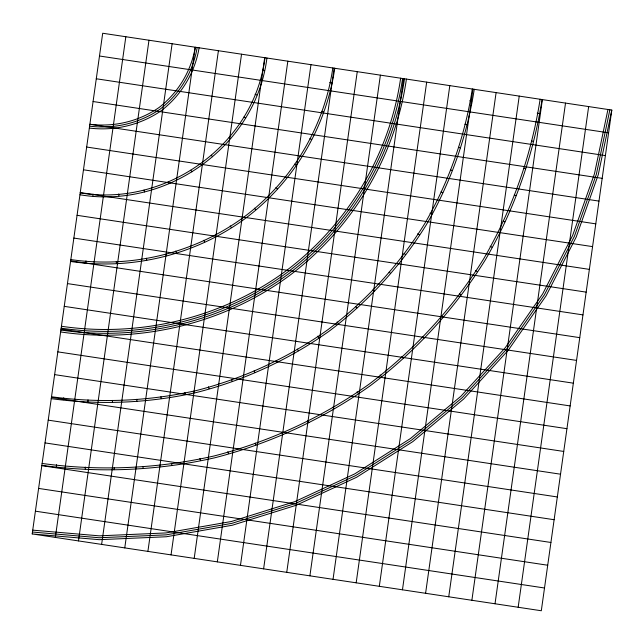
<?xml version="1.0" encoding="UTF-8"?>
<svg xmlns="http://www.w3.org/2000/svg" width="644" height="644" viewBox="0 0 644 644"><rect width="100%" height="100%" fill="white"/><g stroke="black" fill="none" stroke-linecap="round" stroke-linejoin="round"><path stroke-width="0.97" d="M85.241 469.057L85.322 467.15M87.938 401.792L88.011 399.876M92.929 195.881L93.042 193.973M85.845 262.776L85.982 260.868M56.342 466.586L56.543 464.678M63.498 399.699L63.7 397.799M32.2 533.932L102.694 33.246L611.8 110.068L541.306 610.754L32.2 533.932L99.257 539.68L166.369 536.758L232.395 525.214L296.2 505.266L356.687 477.236L412.836 441.607L463.68 398.99L508.341 350.119L546.072 295.821L576.211 237.032L598.244 174.757L611.8 110.068M55.344 537.426L125.838 36.74M78.479 540.92L148.981 40.234M101.623 544.405L172.117 43.728M124.767 547.899L195.261 47.213C191.179 71.154 178.259 92.607 159.084 107.492C138.838 121.41 114.23 127.246 89.878 124.284L598.984 201.097M147.903 551.393L218.405 50.707M171.046 554.886L241.54 54.201M194.19 558.372L264.684 57.694M217.326 561.866L287.828 61.18M240.47 565.36L310.963 64.674M263.613 568.853L334.107 68.167M286.749 572.339L357.251 71.661M309.893 575.833L380.387 75.147M333.037 579.326L403.53 78.64M356.172 582.82L426.674 82.134M379.316 586.306L449.81 85.628M402.46 589.799L472.954 89.114M425.595 593.293L496.097 92.607M448.739 596.787L519.233 96.101M471.883 600.272L542.377 99.595M495.019 603.766L565.521 103.08M518.162 607.26L588.656 106.574M265.006 57.743C254.026 144.948 166.152 207.352 80.218 192.87M266.93 58.032C255.821 146.277 166.909 209.421 79.953 194.77M332.819 67.974C324.262 127.375 291.201 182.268 242.885 217.833C193.723 253.478 130.829 268.395 70.832 259.572M334.751 68.264C326.114 128.164 292.779 183.516 244.06 219.379C194.48 255.322 131.07 270.367 70.566 261.464M400.64 78.206C389.556 155.107 346.746 226.189 284.197 272.227C220.546 318.377 139.12 337.689 61.438 326.267M402.564 78.496C391.407 155.896 348.332 227.437 285.373 273.781C221.311 320.221 139.354 339.662 61.172 328.158M404.496 78.785C393.267 156.685 349.909 228.684 286.548 275.326C222.075 322.072 139.595 341.634 60.906 330.058M406.42 79.075C395.126 157.474 351.487 229.932 287.723 276.872C222.832 323.916 139.828 343.606 60.641 331.95M472.31 89.017C464.912 136.552 448.739 182.276 424.589 223.879C399.175 264.853 366.356 300.7 327.86 329.72C288.271 357.798 243.851 378.31 196.855 390.425C149.175 401.268 99.957 403.361 51.512 396.752M474.242 89.307C466.795 137.092 450.542 183.049 426.272 224.877C400.721 266.061 367.732 302.092 329.036 331.266C289.237 359.497 244.591 380.105 197.346 392.285C149.424 403.184 99.941 405.293 51.246 398.644M540.123 99.248C531.364 155.502 512.23 209.614 483.652 258.856C453.577 307.349 414.736 349.773 369.173 384.114C322.314 417.352 269.756 441.615 214.13 455.96C157.708 468.792 99.45 471.263 42.126 463.447M542.055 99.546C533.256 156.041 514.033 210.395 485.326 259.854C455.123 308.557 416.113 351.165 370.348 385.659C323.288 419.043 270.488 443.418 214.621 457.82C157.949 470.708 99.442 473.195 41.86 465.346M607.944 109.488L594.493 173.687L572.621 235.495L542.707 293.833L505.274 347.72L460.943 396.221L410.486 438.508L354.764 473.871L294.735 501.684L231.413 521.495L165.886 532.942L99.281 535.84L32.731 530.141M609.868 109.778L596.368 174.226L574.416 236.268L544.389 294.831L506.812 348.919L462.311 397.606L411.661 440.061L355.73 475.554L295.467 503.479L231.904 523.355L166.128 534.85L99.265 537.756L32.466 532.041M197.185 47.503C193.023 71.943 179.829 93.847 160.259 109.045C139.595 123.246 114.471 129.211 89.613 126.176M199.117 47.801C194.866 72.732 181.407 95.087 161.435 110.591C140.352 125.081 114.713 131.167 89.347 128.076M99.49 56.004L608.596 132.825M96.286 78.769L605.392 155.582M93.082 101.527L602.188 178.34M86.674 147.041L595.781 223.854M83.47 169.799L592.577 246.62M80.267 192.556L589.373 269.377M77.063 215.313L586.169 292.135M73.859 238.071L582.965 314.892M70.655 260.836L579.753 337.649M67.451 283.593L576.549 360.407M64.247 306.351L573.345 383.164M61.035 329.108L570.141 405.929M57.831 351.866L566.937 428.687M54.627 374.623L563.733 451.444M51.423 397.38L560.53 474.201M48.22 420.146L557.326 496.959M45.016 442.903L554.122 519.716M41.812 465.66L550.918 542.473M38.608 488.418L547.714 565.231M35.404 511.175L544.51 587.996M469.846 100.778L471.762 101.124M537.209 113.167L539.125 113.513M329.76 82.593L331.66 83.004M262.414 70.115L264.306 70.55M464.928 124.236L466.82 124.711M531.397 140.923L533.28 141.398M458.464 147.307L460.323 147.895M523.741 168.229L525.593 168.825M321.71 111.291L323.546 111.943M450.47 169.887L452.289 170.596M514.282 194.955L516.102 195.671M255.064 94.241L256.876 94.966M440.995 191.88L442.758 192.709M503.061 220.989L504.832 221.818M309.917 138.653L311.656 139.531M430.063 213.196L431.77 214.138M490.132 246.217L491.839 247.151M244.052 116.958L245.726 117.957M417.739 233.748L419.381 234.794M475.538 270.528L477.18 271.575M294.582 164.212L296.192 165.307M404.021 253.486L405.631 254.581M459.349 293.833L460.919 294.984M229.167 137.389L230.673 138.629M389.089 272.179L390.578 273.426M441.631 316.019L443.128 317.267M275.962 187.525L277.411 188.821M372.892 289.897L374.301 291.241M422.464 336.989L423.873 338.333M401.928 356.663L403.249 358.088M211.296 155.285L212.584 156.742M355.585 306.48L356.857 307.953M254.38 208.205L255.652 209.67M337.102 321.976L338.325 323.481M380.105 374.953L381.329 376.458M317.661 336.192L318.78 337.77M357.106 391.777L358.225 393.355M230.198 225.883L231.268 227.501M190.833 170.249L191.88 171.876M297.303 349.112L298.317 350.763M333.004 407.064L334.019 408.715M276.107 360.68L277.009 362.387M307.921 420.757L308.83 422.464M203.834 240.276L204.679 242.007M254.171 370.839L254.96 372.602M281.967 432.784L282.756 434.547M168.245 181.946L169.026 183.709M231.582 379.566L232.259 381.369M255.233 443.104L255.91 444.907M175.74 251.12L176.351 252.947M208.447 386.794L209.002 388.646M227.855 451.669L228.403 453.513M144.047 190.093L144.538 191.96M184.86 392.518L185.287 394.394M199.938 458.439L200.365 460.315M146.397 258.236L146.768 260.12M160.92 396.704L161.225 398.596M171.602 463.39L171.908 465.282M118.713 193.957L118.898 195.873M136.729 399.328L136.906 401.244M142.976 466.498L143.153 468.405M116.306 261.504L116.419 263.42M112.394 400.391L112.442 402.307M114.173 467.753L114.221 469.669"/></g></svg>
